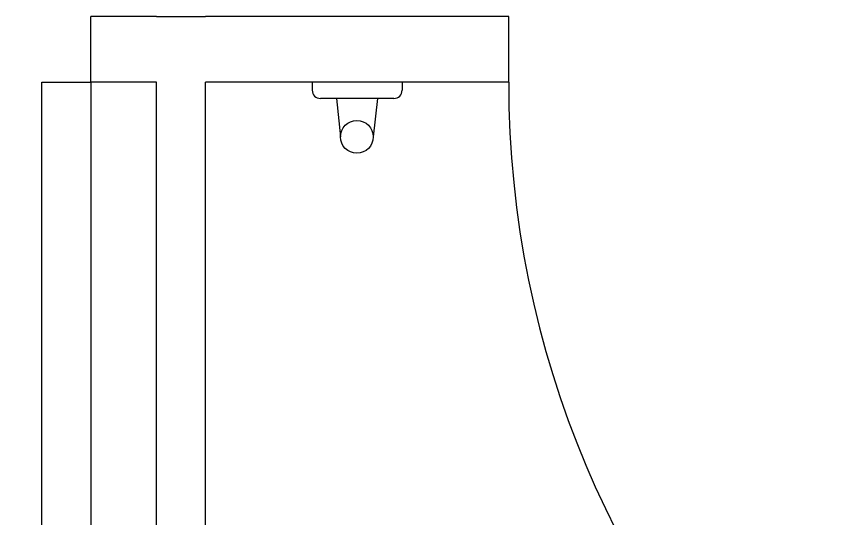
# Model space of a CAD drawing. Header units: inches. Extents: x 542787 to 543192, y 9574025 to 9574373.
# Drawn here: x 542829.761 to 542830.267, y 9574185.329 to 9574185.635 of the extents above; entities that cross this region are included whole.
import ezdxf

# ---------------------------------------------------------------- set-up
doc = ezdxf.new("R2010")
doc.units = ezdxf.units.IN
doc.header["$MEASUREMENT"] = 0
doc.layers.add('I-ARQ', color=8, linetype='Continuous')

msp = doc.modelspace()

# ---------------------------------------------------------------- linework, layer by layer
at = {"layer": 'I-ARQ'}
for p, q in [((542829.84648, 9574185.63509), (542829.80648, 9574185.63509)), ((542829.80648, 9574185.59509), (542829.80648, 9574185.63509)), ((542829.84648, 9574185.63509), (542829.87648, 9574185.63509)), ((542830.06148, 9574185.63509), (542829.87648, 9574185.63509)), ((542830.06148, 9574185.59509), (542830.06148, 9574185.63509)), ((542829.77648, 9574184.99324), (542829.77648, 9574185.59509)), ((542829.77648, 9574185.59509), (542829.80648, 9574185.59509)), ((542829.84648, 9574185.59509), (542829.80648, 9574185.59509)), ((542829.80648, 9574185.59509), (542829.80648, 9574184.99324)), ((542829.84648, 9574184.23509), (542829.84648, 9574185.59509)), ((542829.87648, 9574184.23509), (542829.87648, 9574185.59509)), ((542830.06148, 9574185.59509), (542829.87648, 9574185.59509)), ((542829.94156, 9574185.59509), (542829.94156, 9574185.59009)), ((542829.9964, 9574185.59509), (542829.94156, 9574185.59509)), ((542829.9964, 9574185.59509), (542829.9964, 9574185.59009)), ((542829.9914, 9574185.58509), (542829.94656, 9574185.58509)), ((542829.95628, 9574185.58509), (542829.95881, 9574185.56163)), ((542829.98134, 9574185.58509), (542829.97881, 9574185.56163))]:
    msp.add_line(p, q, dxfattribs=at)
msp.add_circle((542829.96881, 9574185.56163), 0.01, dxfattribs=at)
for centre, radius, start, end in [((542829.80807, 9574185.59482), 0.60159, 179.97416, 269.84895), ((542830.66307, 9574185.59482), 0.60159, 179.97416, 269.84895), ((542829.94656, 9574185.59009), 0.005, 180, 270), ((542829.9914, 9574185.59009), 0.005, 270, 0)]:
    msp.add_arc(centre, radius, start, end, dxfattribs=at)

doc.saveas('drawing.dxf')
